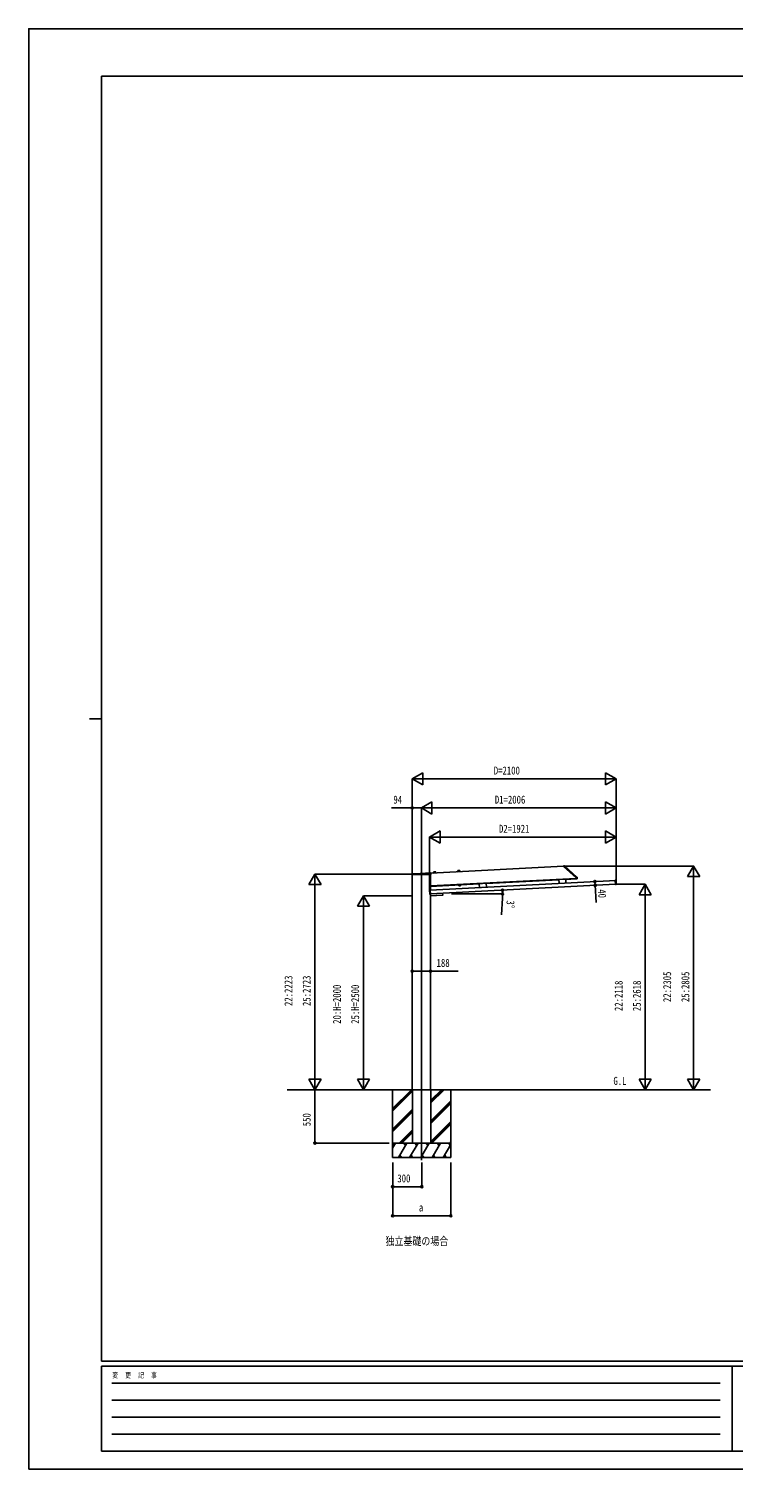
# Model space of a CAD drawing. Units: millimetres, scale not verified. Extents: x -10512 to 10512, y -7425 to 7425.
# Drawn here: x -10512 to -3253, y -7425 to 7425 of the extents above; entities that cross this region are included whole.
import ezdxf
from ezdxf.enums import TextEntityAlignment as Align

# ---------------------------------------------------------------- set-up
doc = ezdxf.new("R2010")
doc.units = ezdxf.units.MM
doc.header["$LTSCALE"] = 30
for name, color, linetype in [('0-2_USER1', 3, 'Continuous'), ('0-3_YKK_12', 2, 'Continuous'), ('0-4_YKK_A1', 4, 'Continuous'), ('0-5_YKK_D', 6, 'Continuous'), ('0-6_YKK_ZWAK', 7, 'Continuous')]:
    doc.layers.add(name, color=color, linetype=linetype)
doc.styles.add('ＭＳ ゴシック', font='')
doc.styles.get('ＭＳ ゴシック').set_extended_font_data('MS Gothic')

msp = doc.modelspace()

# ---------------------------------------------------------------- linework, layer by layer
at = {"layer": '0-3_YKK_12'}
msp.add_line((-6466.51, -1287), (-6466.51, -4239.98), dxfattribs=at)
at = {"layer": '0-4_YKK_A1'}
for p, q in [((-6566.07, -1294.33), (-6566, -1286.48)), ((-6565.57, -1294.33), (-6566.07, -1294.33)), ((-6368.1, -1294.33), (-6565.57, -1294.33)), ((-6565, -1285.49), (-6369.5, -1285.49)), ((-6560.51, -3512.5), (-6560.51, -1294.33)), ((-6532.76, -1285.42), (-6370.53, -1276.92)), ((-6373.81, -1454.44), (-6373.81, -1294.33)), ((-6372.51, -1454.37), (-6372.51, -1294.33)), ((-6372.51, -1412.31), (-4871.22, -1333.63)), ((-6369.48, -1277.8), (-6368.5, -1286.38)), ((-6369.23, -1279.96), (-5001.46, -1208.28)), ((-6368.5, -1286.38), (-6368.5, -1286.4)), ((-6368.5, -1286.4), (-6367.6, -1294.33)), ((-6367.6, -1294.33), (-6368.1, -1294.33)), ((-6341.48, -1276.57), (-6341.49, -1278.1)), ((-6341.49, -1278.1), (-6317.53, -1276.85)), ((-6341.49, -1278.1), (-6317.53, -1276.85)), ((-6341.47, -1278.5), (-6341.49, -1278.1)), ((-6341.47, -1278.5), (-6317.51, -1277.25)), ((-6341.01, -1276.08), (-6318.22, -1274.88)), ((-6340.42, -1269.35), (-6340.48, -1276.05)), ((-6337.58, -1266.38), (-6322.64, -1265.6)), ((-6319.51, -1268.26), (-6318.75, -1274.91)), ((-6317.7, -1275.32), (-6317.53, -1276.85)), ((-6317.51, -1277.25), (-6317.53, -1276.85)), ((-6091.82, -1263.49), (-6091.84, -1265.02)), ((-6091.84, -1265.02), (-6067.87, -1263.76)), ((-6091.84, -1265.02), (-6067.87, -1263.76)), ((-6091.82, -1265.42), (-6091.84, -1265.02)), ((-6091.82, -1265.42), (-6067.85, -1264.16)), ((-6091.35, -1262.99), (-6068.57, -1261.8)), ((-6090.76, -1256.27), (-6090.82, -1262.96)), ((-6087.92, -1253.3), (-6072.99, -1252.52)), ((-6069.85, -1255.17), (-6069.09, -1261.83)), ((-6068.04, -1262.24), (-6067.87, -1263.76)), ((-6067.85, -1264.16), (-6067.87, -1263.76)), ((-5001.64, -1204.79), (-4994.04, -1204.85)), ((-5001.62, -1205.25), (-5001.64, -1204.79)), ((-5001.62, -1205.25), (-5001.32, -1210.88)), ((-5001.16, -1211.22), (-4871.67, -1327.81)), ((-4991.4, -1205.88), (-4863.54, -1321.01)), ((-4871.51, -1328.16), (-4871.42, -1329.77)), ((-4871.37, -1330.7), (-4871.42, -1329.77)), ((-4871.37, -1330.7), (-4863.74, -1330.77)), ((-4871.35, -1331.2), (-4871.37, -1330.7)), ((-4871.35, -1331.2), (-4870.96, -1338.63)), ((-4863.74, -1330.77), (-4862.33, -1330.78)), ((-4862.22, -1323.77), (-4861.91, -1329.85)), ((-4861.91, -1329.85), (-4861.83, -1331.26)), ((-6383.1, -1453.93), (-6380.9, -1495.88)), ((-6376.73, -1453.1), (-6382.62, -1453.41)), ((-6376.13, -1453.18), (-6374.93, -1453.12)), ((-6376.13, -1453.18), (-6376.13, -1453.18)), ((-6374.91, -1453.47), (-6374.93, -1453.12)), ((-6374.93, -1453.12), (-6374.93, -1453.12)), ((-6374.88, -1453.97), (-6374.91, -1453.47)), ((-6372.73, -1494.99), (-6374.88, -1453.97)), ((-6374.86, -1454.49), (-4462.58, -1354.27)), ((-6372.76, -1494.44), (-4467.17, -1394.57)), ((-6372.25, -1417.3), (-6372.51, -1412.35)), ((-6372.25, -1417.3), (-5869.68, -1390.97)), ((-6065, -1404.41), (-6079.99, -1405.19)), ((-6079.99, -1405.19), (-6079.73, -1410.1)), ((-6078.7, -1410.63), (-6079.73, -1410.1)), ((-6079.53, -1405.17), (-6079.62, -1403.57)), ((-6065.72, -1409.95), (-6078.7, -1410.63)), ((-6076.24, -1405), (-6075.98, -1409.91)), ((-6068.75, -1404.6), (-6068.49, -1409.52)), ((-6065.72, -1409.95), (-6064.74, -1409.32)), ((-6065.54, -1402.83), (-6065.45, -1404.43)), ((-6065, -1404.41), (-6064.74, -1409.32)), ((-5798.91, -1384.75), (-5869.81, -1388.47)), ((-5869.81, -1388.47), (-5867.75, -1427.92)), ((-5798.91, -1384.75), (-5796.84, -1424.2)), ((-5798.78, -1387.25), (-5049.21, -1347.97)), ((-4978.44, -1341.75), (-5049.35, -1345.47)), ((-5049.35, -1345.47), (-5047.28, -1384.92)), ((-4978.44, -1341.75), (-4976.38, -1381.2)), ((-4978.31, -1344.25), (-4870.96, -1338.63)), ((-4870.96, -1338.63), (-4863.35, -1338.23)), ((-4474.43, -1354.89), (-4469.27, -1354.62)), ((-4468.14, -1353.19), (-4469.34, -1353.25)), ((-4469.32, -1353.6), (-4469.34, -1353.25)), ((-4469.34, -1353.25), (-4469.34, -1353.25)), ((-4469.29, -1354.1), (-4469.32, -1353.6)), ((-4467.14, -1395.12), (-4469.29, -1354.1)), ((-4468.14, -1353.19), (-4468.14, -1353.19)), ((-4467.55, -1353.05), (-4461.65, -1352.74)), ((-4467.12, -1395.62), (-4467.14, -1395.12)), ((-4467.12, -1395.62), (-4467.1, -1395.97)), ((-4467.1, -1395.97), (-4465.9, -1395.91)), ((-4467.1, -1395.97), (-4467.1, -1395.97)), ((-4465.9, -1395.91), (-4465.9, -1395.91)), ((-4459.4, -1395.68), (-4465.3, -1395.99)), ((-4461.13, -1353.21), (-4458.93, -1395.15)), ((-6380.37, -1496.35), (-6374.48, -1496.04)), ((-6374.38, -1496.02), (-6373.49, -1513)), ((-6372.69, -1495.84), (-6373.89, -1495.9)), ((-6373.89, -1495.9), (-6373.89, -1495.9)), ((-6373.81, -3512.5), (-6373.81, -1495.9)), ((-6373.81, -1512.5), (-6373.51, -1512.5)), ((-6372.71, -1495.49), (-6372.73, -1494.99)), ((-6372.71, -1495.49), (-6372.69, -1495.84)), ((-6372.69, -1495.84), (-6372.69, -1495.84)), ((-6372.51, -3512.5), (-6372.51, -1513.95)), ((-6372.43, -1513.95), (-6248.11, -1507.43)), ((-6248.13, -1487.91), (-6247.16, -1506.38)), ((-7850.91, -3512.5), (-3488.13, -3512.5)), ((-6763.35, -3512.5), (-6763.35, -4212.5)), ((-6763.35, -3706.68), (-6569.17, -3512.5)), ((-6763.35, -3522.83), (-6753.02, -3512.5)), ((-6763.35, -3720.82), (-6557.6, -3515.07)), ((-6763.35, -3734.96), (-6557.6, -3529.21)), ((-6557.6, -3512.5), (-6557.6, -4062.5)), ((-6557.6, -3512.5), (-6557.6, -4062.5)), ((-6370.9, -3512.5), (-6370.9, -4062.5)), ((-6370.9, -3512.5), (-6370.9, -4062.5)), ((-6369.6, -3649.58), (-6232.52, -3512.5)), ((-6369.6, -3635.44), (-6246.66, -3512.5)), ((-6369.6, -3621.3), (-6260.8, -3512.5)), ((-6163.35, -3512.5), (-6163.35, -4212.5)), ((-6369.6, -3833.43), (-6163.35, -3627.18)), ((-6369.6, -3847.57), (-6163.35, -3641.32)), ((-6369.6, -3861.71), (-6163.35, -3655.46)), ((-6763.35, -3918.81), (-6557.6, -3713.06)), ((-6763.35, -3932.95), (-6557.6, -3727.2)), ((-6763.35, -3947.09), (-6557.6, -3741.35)), ((-6369.6, -4045.56), (-6163.35, -3839.31)), ((-6369.6, -4059.7), (-6163.35, -3853.45)), ((-6694.91, -4062.5), (-6557.6, -3925.19)), ((-6680.77, -4062.5), (-6557.6, -3939.33)), ((-6666.62, -4062.5), (-6557.6, -3953.48)), ((-6358.26, -4062.5), (-6163.35, -3867.59)), ((-6163.35, -4062.5), (-6763.35, -4062.5)), ((-6763.35, -4116.8), (-6732, -4062.5)), ((-6747, -4088.48), (-6762, -4062.5)), ((-6703.13, -4212.5), (-6616.53, -4062.5)), ((-6631.53, -4088.48), (-6646.53, -4062.5)), ((-6587.66, -4212.5), (-6501.06, -4062.5)), ((-6557.6, -4062.5), (-6370.9, -4062.5)), ((-6557.6, -4062.5), (-6370.9, -4062.5)), ((-6516.06, -4088.48), (-6531.06, -4062.5)), ((-6472.19, -4212.5), (-6385.59, -4062.5)), ((-6400.59, -4088.48), (-6415.59, -4062.5)), ((-6356.72, -4212.5), (-6270.12, -4062.5)), ((-6285.12, -4088.48), (-6300.12, -4062.5)), ((-6241.25, -4212.5), (-6163.35, -4077.57)), ((-6184.65, -4062.5), (-6169.65, -4088.48)), ((-6174.41, -4062.5), (-6163.35, -4051.44)), ((-6763.35, -4212.5), (-6163.35, -4212.5)), ((-6688.14, -4186.52), (-6673.14, -4212.5)), ((-6572.66, -4186.52), (-6557.66, -4212.5)), ((-6457.19, -4186.52), (-6442.2, -4212.5)), ((-6341.72, -4186.52), (-6326.73, -4212.5)), ((-6226.25, -4186.52), (-6211.26, -4212.5))]:
    msp.add_line(p, q, dxfattribs=at)
msp.add_lwpolyline([(-4861.83, -1331.26), (-4861.47, -1338.13), (-4863.35, -1338.23)], dxfattribs=at)
msp.add_lwpolyline([(-6081.15, -1402.05), (-6064.17, -1401.16), (-6064.09, -1402.76), (-6081.07, -1403.65)], close=True, dxfattribs=at)
for centre, radius, start, end in [((-6565, -1286.49), 1, 90, 176.5048), ((-6565, -1286.49), 1, 176.5048, 179.5), ((-6535.38, -1235.49), 50, 270, 273.00032), ((-6370.47, -1277.92), 1, 6.5, 93.00032), ((-6369.5, -1286.49), 1, 6.5, 90), ((-6340.98, -1276.58), 0.5, 93, 179.5), ((-6337.42, -1269.38), 3, 93, 179.5), ((-6322.49, -1268.6), 3, 6.5, 93), ((-6318.2, -1275.38), 0.5, 6.5, 93), ((-6091.32, -1263.49), 0.5, 93, 179.5), ((-6087.76, -1256.3), 3, 93, 179.5), ((-6072.83, -1255.51), 3, 6.5, 93), ((-6068.54, -1262.3), 0.5, 6.5, 93), ((-5000.82, -1210.85), 0.5, 183, 228), ((-4994.08, -1208.85), 4, 48, 89.5), ((-4872.01, -1328.19), 0.5, 3, 48), ((-4866.22, -1323.98), 4, 3, 48), ((-4862.33, -1331.28), 0.5, 3, 89.5), ((-6376.47, -1450.33), 2.86, 266.50896, 273.26043), ((-6078, -1407.27), 3.32, 238.61575, 307.38425), ((-6072.86, -1397.89), 12.42, 255.41205, 290.58795), ((-6066.76, -1406.68), 3.32, 238.61575, 307.38425), ((-4468.1, -1350.32), 2.86, 272.73957, 279.49104), ((-4465.59, -1400.18), 4.28, 87.31821, 94.21342), ((-6373.75, -1500.18), 4.28, 91.78658, 98.68179), ((-6372.49, -1512.95), 1, 183, 273), ((-6248.16, -1506.43), 1, 273, 3)]:
    msp.add_arc(centre, radius, start, end, dxfattribs=at)
for centre, major_axis, ratio, start_param, end_param in [((-6382.6, -1453.91), (-0.373, 0.336), 0.99628, 5.49965061, 7.06672), ((-6376.72, -1453.4), (0.016, -0.3), 0.998135, 2.32811445, 3.14159265), ((-6376.13, -1453.14), (-0.599, -0.031), 0.061163, 1.26049665, 1.57079633), ((-4468.14, -1353.15), (0.599, 0.031), 0.061163, 4.71238898, 5.02268866), ((-4467.53, -1353.35), (0.016, -0.3), 0.998135, 3.14159265, 3.95507086), ((-4465.31, -1395.69), (0.016, -0.3), 0.998135, 5.46983661, 6.28318531), ((-4461.63, -1353.24), (0.336, 0.373), 0.99628, 5.49965061, 7.06672), ((-4459.43, -1395.18), (0.373, -0.336), 0.99628, 5.49965061, 7.06672), ((-6380.4, -1495.85), (-0.336, -0.373), 0.99628, 5.49965061, 7.06672), ((-6374.5, -1495.74), (0.016, -0.3), 0.998135, 0, 0.81334869)]:
    msp.add_ellipse(centre, major_axis=major_axis, ratio=ratio, start_param=start_param, end_param=end_param, dxfattribs=at)
at = {"layer": '0-5_YKK_D'}
for p, q in [((-6560.51, -307.86), (-6452.26, -245.36)), ((-6452.26, -370.36), (-6452.26, -245.36)), ((-4460.51, -307.86), (-4568.77, -245.36)), ((-4568.77, -245.36), (-4568.77, -370.36)), ((-6560.51, -1278.5), (-6560.51, -306.86)), ((-6560.51, -307.86), (-6452.26, -370.36)), ((-6560.51, -307.86), (-6344.01, -307.86)), ((-6435.51, -307.86), (-4585.51, -307.86)), ((-4460.51, -307.86), (-4677.02, -307.86)), ((-4460.51, -307.86), (-4568.77, -370.36)), ((-4460.51, -1392.75), (-4460.51, -306.86)), ((-6466.51, -607.86), (-6358.26, -545.36)), ((-6358.26, -670.36), (-6358.26, -545.36)), ((-4460.51, -607.86), (-4568.77, -545.36)), ((-4568.77, -545.36), (-4568.77, -670.36)), ((-6560.51, -1288.5), (-6560.51, -606.86)), ((-6466.51, -1286), (-6466.51, -606.86)), ((-6466.51, -1286), (-6466.51, -606.86)), ((-6466.51, -607.86), (-6358.26, -670.36)), ((-6466.51, -607.86), (-6250.01, -607.86)), ((-6341.51, -607.86), (-4585.51, -607.86)), ((-4460.51, -607.86), (-4677.02, -607.86)), ((-4460.51, -607.86), (-4568.77, -670.36)), ((-4460.51, -1392.75), (-4460.51, -606.86)), ((-6381.51, -907.86), (-6273.26, -845.36)), ((-6273.26, -970.36), (-6273.26, -845.36)), ((-4460.51, -907.86), (-4568.77, -845.36)), ((-4568.77, -845.36), (-4568.77, -970.36)), ((-6381.51, -1454.34), (-6381.51, -906.86)), ((-6381.51, -907.86), (-6273.26, -970.36)), ((-6381.51, -907.86), (-6165.01, -907.86)), ((-6256.51, -907.86), (-4585.51, -907.86)), ((-4460.51, -907.86), (-4677.02, -907.86)), ((-4460.51, -907.86), (-4568.77, -970.36)), ((-4460.51, -1392.75), (-4460.51, -906.86)), ((-7563.35, -1289.5), (-7625.85, -1397.75)), ((-6561.51, -1289.5), (-7564.35, -1289.5)), ((-7563.35, -1289.5), (-7500.85, -1397.75)), ((-7563.35, -1289.5), (-7563.35, -1506.01)), ((-4992.47, -1207.86), (-3659.51, -1207.86)), ((-3660.51, -1207.86), (-3723.01, -1316.11)), ((-3723.01, -1316.11), (-3598.01, -1316.11)), ((-3660.51, -1207.86), (-3598.01, -1316.11)), ((-3660.51, -1207.86), (-3660.51, -1424.36)), ((-3660.51, -1332.86), (-3660.51, -3387.5)), ((-7625.85, -1397.75), (-7500.85, -1397.75)), ((-7563.35, -1414.5), (-7563.35, -3387.5)), ((-4459.49, -1394.22), (-4159.51, -1394.22)), ((-4160.51, -1394.22), (-4223.01, -1502.47)), ((-4160.51, -1394.22), (-4098.01, -1502.47)), ((-4160.51, -1394.22), (-4160.51, -1610.73)), ((-7063.35, -1512.5), (-7125.85, -1620.75)), ((-7125.85, -1620.75), (-7000.85, -1620.75)), ((-6561.51, -1512.5), (-7064.35, -1512.5)), ((-7063.35, -1512.5), (-7000.85, -1620.75)), ((-7063.35, -1512.5), (-7063.35, -1729.01)), ((-6156.96, -1494.49), (-5628.88, -1494.49)), ((-5631.1, -1536.97), (-5640.92, -1708.69)), ((-4223.01, -1502.47), (-4098.01, -1502.47)), ((-4160.51, -3387.5), (-4160.51, -1519.22)), ((-7063.35, -1637.5), (-7063.35, -3387.5)), ((-7563.35, -3512.5), (-7625.85, -3404.25)), ((-7500.85, -3404.25), (-7625.85, -3404.25)), ((-7563.35, -3512.5), (-7563.35, -3295.99)), ((-7563.35, -3512.5), (-7500.85, -3404.25)), ((-7063.35, -3512.5), (-7125.85, -3404.25)), ((-7000.85, -3404.25), (-7125.85, -3404.25)), ((-7063.35, -3512.5), (-7063.35, -3295.99)), ((-7063.35, -3512.5), (-7000.85, -3404.25)), ((-4160.51, -3512.5), (-4223.01, -3404.25)), ((-4098.01, -3404.25), (-4223.01, -3404.25)), ((-4160.51, -3512.5), (-4160.51, -3295.99)), ((-4160.51, -3512.5), (-4098.01, -3404.25)), ((-3660.51, -3512.5), (-3723.01, -3404.25)), ((-3598.01, -3404.25), (-3723.01, -3404.25)), ((-3660.51, -3512.5), (-3660.51, -3295.99)), ((-3660.51, -3512.5), (-3598.01, -3404.25)), ((-6796.45, -3512.5), (-7564.35, -3512.5)), ((-7563.35, -3512.5), (-7563.35, -4062.5)), ((-6796.95, -4062.5), (-7564.35, -4062.5)), ((-6762.45, -4262.87), (-6762.45, -4813.5)), ((-6762.45, -4262.87), (-6762.45, -4513.5)), ((-6462.45, -4262.87), (-6462.45, -4513.5)), ((-6162.45, -4262.87), (-6162.45, -4813.5)), ((-6762.45, -4512.5), (-6462.45, -4512.5)), ((-6762.45, -4812.5), (-6162.45, -4812.5))]:
    msp.add_line(p, q, dxfattribs=at)
for points in [[(-6466.51, -607.86), (-6560.51, -607.86), (-6775.01, -607.86)], [(-4677.87, -1365.56), (-4675.78, -1405.5), (-4666.47, -1583.09)], [(-6560.51, -2290.82), (-6372.51, -2290.82), (-6086.01, -2290.82)]]:
    msp.add_lwpolyline(points, dxfattribs=at)
for centre in [(-6560.51, -607.86), (-5630.9, -1455.56), (-5629.88, -1494.49), (-4677.87, -1365.56), (-4675.78, -1405.5), (-6560.51, -2290.82), (-6372.51, -2290.82), (-7563.35, -4062.5), (-6762.45, -4512.5), (-6462.45, -4512.5), (-6762.45, -4812.5), (-6162.45, -4812.5)]:
    msp.add_circle(centre, 10.62, dxfattribs=at)
for start, end in [(0, 3), (356.7263, 0)]:
    msp.add_arc((-6373.81, -1494.49), 743.93, start, end, dxfattribs=at)
at = {"layer": '0-6_YKK_ZWAK'}
for p, q in [((9737.55, 6937.5), (-9762.45, 6937.5)), ((-9762.45, -6312.5), (-9762.45, 6937.5)), ((-9887.45, 312.5), (-9762.45, 312.5)), ((9737.55, -6312.5), (-9762.45, -6312.5)), ((-3262.45, -6362.5), (-9762.45, -6362.5)), ((-9762.45, -7237.5), (-9762.45, -6362.5)), ((-3262.45, -6362.5), (-3262.45, -7237.5)), ((-12.45, -6362.5), (-3262.45, -6362.5)), ((-9656.2, -6537.5), (-3387.45, -6537.5)), ((-9656.2, -6712.5), (-3387.45, -6712.5)), ((-9656.2, -6887.5), (-3387.45, -6887.5)), ((-9656.2, -7062.5), (-3387.45, -7062.5)), ((-9762.45, -7237.5), (-3262.45, -7237.5)), ((-3262.45, -7237.5), (-12.45, -7237.5))]:
    msp.add_line(p, q, dxfattribs=at)
msp.add_lwpolyline([(-10512.5, -7425), (10512.5, -7425), (10512.5, 7425), (-10512.5, 7425)], close=True, dxfattribs=at)

# ---------------------------------------------------------------- texts
at = {"layer": '0-2_USER1', "style": 'ＭＳ ゴシック', "width": 0.8}
for s, p in [('G.L', (-4487.32, -3487.19)), ('独立基礎の場合', (-6836.03, -5140))]:
    msp.add_text(s, height=82.48, dxfattribs=at).set_placement(p, align=Align.BOTTOM_LEFT)
at = {"layer": '0-5_YKK_D', "style": 'ＭＳ ゴシック', "width": 0.8}
for s, p in [('D=2100', (-5720.51, -287.86)), ('94', (-6755.01, -587.86)), ('D1=2006', (-5709.51, -587.86)), ('D2=1921', (-5667.01, -887.86)), ('188', (-6310.01, -2270.82)), ('300', (-6714.45, -4492.5)), ('a', (-6492.45, -4792.5))]:
    msp.add_text(s, height=82.48, dxfattribs=at).set_placement(p, align=Align.BOTTOM_LEFT)
for s, rotation, p in [('40', 273, (-4671.8, -1449.52)), ('3°', 266.726, (-5612.27, -1558.08)), ('22:2223', 90, (-7770.85, -2650)), ('25:2723', 90, (-7583.35, -2650)), ('22:2305', 90, (-3868.01, -2609.18)), ('25:2805', 90, (-3680.51, -2609.18)), ('20:H=2000', 90, (-7270.85, -2833.5)), ('25:H=2500', 90, (-7083.35, -2833.5)), ('22:2118', 90, (-4368.01, -2702.36)), ('25:2618', 90, (-4180.51, -2702.36)), ('550', 90, (-7583.35, -3889.5))]:
    msp.add_text(s, height=82.48, rotation=rotation, dxfattribs=at).set_placement(p, align=Align.BOTTOM_LEFT)
at = {"layer": '0-6_YKK_ZWAK', "style": 'ＭＳ ゴシック', "width": 0.8}
msp.add_text('変  更  記  事', height=54.99, dxfattribs=at).set_placement((-9653.28, -6500), align=Align.BOTTOM_LEFT)

doc.saveas('drawing.dxf')
